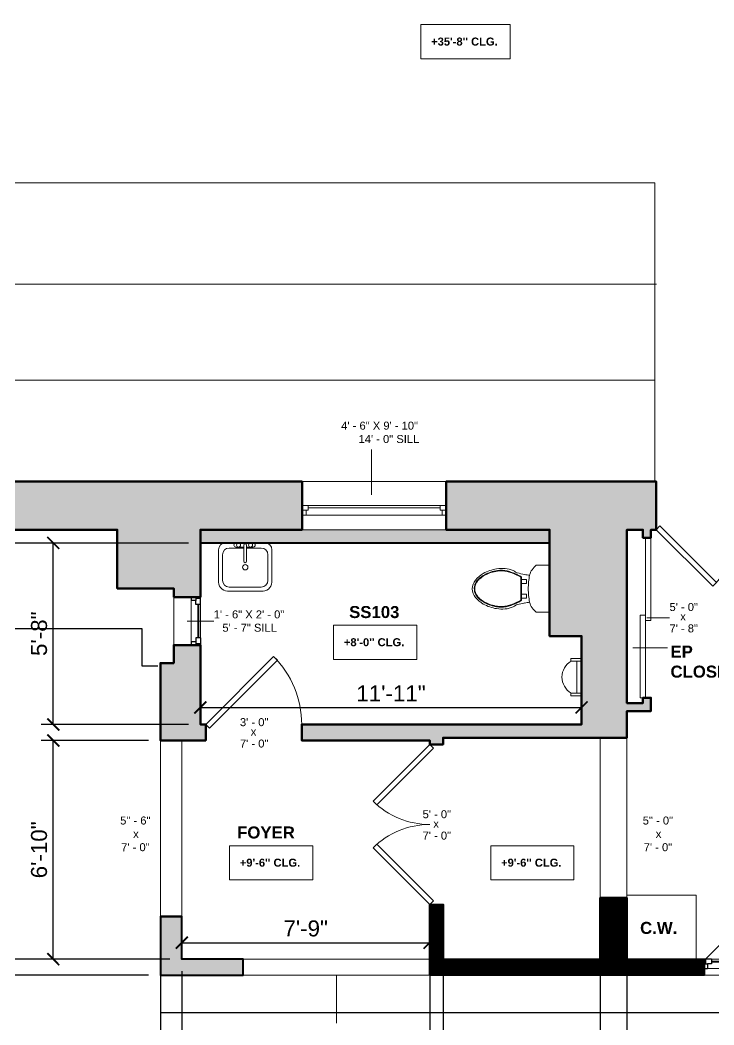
# Model space of a CAD drawing. Header units: inches. Extents: x -2078 to 106214, y -964 to 6385.
# Drawn here: x 98890.3 to 99150.5, y 3534.1 to 3910.7 of the extents above; entities that cross this region are included whole.
import ezdxf

# ---------------------------------------------------------------- set-up
doc = ezdxf.new("R2010")
doc.units = ezdxf.units.IN
doc.header["$MEASUREMENT"] = 0
doc.linetypes.add('HIDDEN2', pattern=[0.1875, 0.125, -0.0625])
for name, color, linetype, lineweight in [('A-ANNO', 2, 'Continuous', 5), ('A-ANNO-DIMS', 1, 'Continuous', 9), ('A-CASE', 4, 'Continuous', 9), ('A-DETAIL-2', 20, 'Continuous', 25), ('A-DETAIL-3', 40, 'Continuous', 15), ('A-DOOR', 1, 'Continuous', 18), ('A-FIXT', 150, 'Continuous', 9), ('A-GLAZ', 2, 'Continuous', 30), ('A-HIDDEN', 2, 'HIDDEN2', 18), ('A-WALL', 3, 'Continuous', 40), ('A-WINDOWS', 2, 'Continuous', 18)]:
    doc.layers.add(name, color=color, linetype=linetype, lineweight=lineweight)
doc.layers.add('A-HATCH', color=9, linetype='Continuous')
doc.styles.add('Arial_1', font='arial.ttf', dxfattribs={"height": 0.0625})
doc.styles.add('Arial_2', font='arial.ttf', dxfattribs={"height": 3})
doc.styles.add('Arial_B', font='arialbd.ttf', dxfattribs={"height": 4.5})
doc.styles.add('Arial_B_1', font='arialbd.ttf', dxfattribs={"height": 3})
doc.styles.add('Jay Cad', font='arial.ttf', dxfattribs={"height": 0.125})
doc.dimstyles.new('Jay Cad - DIMS', dxfattribs={"dimtxt": 0.125, "dimasz": 0.09375, "dimexe": 0.09375, "dimexo": 0.09375, "dimgap": 0.046875, "dimtad": 1, "dimdec": 1, "dimzin": 0, "dimdsep": 46, "dimlunit": 4, "dimtxsty": 'Jay Cad', "dimblk": 'ARCHTICK', "dimcen": 0.09, "dimclrd": 1, "dimclre": 1, "dimclrt": 256, "dimadec": 0, "dimazin": 0, "dimtfac": 1, "dimtdec": 1, "dimtofl": 0, "dimtmove": 1, "dimatfit": 3, "dimfxl": 1, "dimtolj": 1, "dimtzin": 0, "dimarcsym": 0})

# ---------------------------------------------------------------- blocks, each defined once
blk = doc.blocks.new('JC_DOUBLE DOOR - DOUBLE DOOR-1477219-1-1st Floor')
at = {"layer": 'A-DOOR', "lineweight": 30}
for p, q in [((-30, 9), (-8.79, 30.21)), ((-8.79, 30.21), (-7.37, 28.8)), ((8.79, 30.21), (7.37, 28.8)), ((30, 9), (8.79, 30.21)), ((-7.37, 28.8), (-28.59, 7.59)), ((7.37, 28.8), (28.59, 7.59)), ((-28.59, 7.59), (-30, 9)), ((28.59, 7.59), (30, 9))]:
    blk.add_line(p, q, dxfattribs=at)
at = {"layer": 'A-DOOR', "lineweight": 9}
for centre, start, end in [((-30, 9), 360, 45), ((30, 9), 135, 180)]:
    blk.add_arc(centre, 30, start, end, dxfattribs=at)
blk = doc.blocks.new('JC_CASEMENT_DOUBLE - CASEMENT - DOUBLE-1456994-1-1st Floor')
at = {"layer": 'A-GLAZ'}
for p, q in [((-18, 3), (-18, -3)), ((-15.25, 3), (-18, 3)), ((-17.5, 3), (-17.5, 1.25)), ((-17.5, 1.25), (-16.75, 1.25)), ((-15.25, 1.25), (-16.75, 1.25)), ((-16.75, 1.25), (-16.75, -0.5)), ((-15.25, 3), (-15.25, 1.25)), ((-2.75, 3), (0, 3)), ((-2.75, 3), (-2.75, 1.25)), ((-2.75, 1.25), (-1.25, 1.25)), ((-1.25, 1.25), (-1.25, -0.5)), ((-0.5, 1.25), (-1.25, 1.25)), ((-0.5, 3), (-0.5, 1.25)), ((2.75, 3), (0, 3)), ((0.5, 3), (0.5, 1.25)), ((0.5, 1.25), (1.25, 1.25)), ((2.75, 1.25), (1.25, 1.25)), ((1.25, 1.25), (1.25, -0.5)), ((2.75, 3), (2.75, 1.25)), ((15.25, 3), (18, 3)), ((15.25, 3), (15.25, 1.25)), ((15.25, 1.25), (16.75, 1.25)), ((16.75, 1.25), (16.75, -0.5)), ((17.5, 1.25), (16.75, 1.25)), ((17.5, 3), (17.5, 1.25)), ((18, 3), (18, -3)), ((-18, -0.5), (-16.75, -0.5)), ((-1.25, -0.5), (0, -0.5)), ((0, -0.5), (1.25, -0.5)), ((16.75, -0.5), (18, -0.5))]:
    blk.add_line(p, q, dxfattribs=at)
at = {"layer": 'A-GLAZ', "lineweight": 9}
for p, q in [((-15.25, 3), (-2.75, 3)), ((2.75, 3), (15.25, 3)), ((-1.25, -0.5), (-16.75, -0.5)), ((16.75, -0.5), (1.25, -0.5))]:
    blk.add_line(p, q, dxfattribs=at)
at = {"layer": 'A-GLAZ', "lineweight": 40}
for p, q in [((-15.25, 2.12), (-2.75, 2.12)), ((2.75, 2.12), (15.25, 2.12))]:
    blk.add_line(p, q, dxfattribs=at)
at = {"layer": 'A-WINDOWS', "lineweight": 9}
for p, q in [((-17.5, 3), (-5.48, 15.02)), ((17.5, 3), (5.48, 15.02))]:
    blk.add_line(p, q, dxfattribs=at)
at = {"layer": 'A-WINDOWS'}
for p, q in [((0, 3), (-18, 3)), ((18, 3), (0, 3)), ((-18, -3), (0, -3)), ((0, -3), (18, -3))]:
    blk.add_line(p, q, dxfattribs=at)
at = {"layer": 'A-WINDOWS', "lineweight": 9}
for centre, start, end in [((-17.5, 3), 360, 45), ((17.5, 3), 135, 180)]:
    blk.add_arc(centre, 17, start, end, dxfattribs=at)
blk = doc.blocks.new('JC_OPENING - 36_ x 48_-1458174-1-1st Floor')
at = {"layer": 'A-WINDOWS'}
for p, q in [((-35.32, -3), (-35.32, 3)), ((-35.32, 3), (34.68, 3)), ((34.68, 3), (34.68, -3)), ((34.68, -3), (-35.32, -3))]:
    blk.add_line(p, q, dxfattribs=at)
blk = doc.blocks.new('JC_OPENING DOOR - OPENING DOOR-1458747-1-1st Floor')
at = {"layer": 'A-DOOR', "linetype": 'HIDDEN2'}
for p, q in [((32.68, 4), (-33.32, 4)), ((-33.32, -4), (32.68, -4))]:
    blk.add_line(p, q, dxfattribs=at)
at = {"layer": 'A-DOOR'}
for p, q in [((-33.32, 4), (-33.32, -4)), ((32.68, -4), (32.68, 4))]:
    blk.add_line(p, q, dxfattribs=at)
blk = doc.blocks.new('JC_SINGLE DOOR-NO TRIM - SINGLE DOOR-1472655-1-1st Floor')
at = {"layer": 'A-DOOR', "lineweight": 30}
for p, q in [((-8.87, -27.04), (16.59, -1.59)), ((18, -3), (-7.46, -28.46)), ((16.59, -1.59), (18, -3)), ((-7.46, -28.46), (-8.87, -27.04))]:
    blk.add_line(p, q, dxfattribs=at)
at = {"layer": 'A-DOOR', "lineweight": 9}
blk.add_arc((18, -3), 36, 180, 225, dxfattribs=at)
blk = doc.blocks.new('JC_DOUBLE DOOR - DOUBLE DOOR-1477251-1-1st Floor')
at = {"layer": 'A-DOOR', "lineweight": 30}
for p, q in [((-30, 2.5), (-8.79, 23.71)), ((-8.79, 23.71), (-7.37, 22.3)), ((8.79, 23.71), (7.37, 22.3)), ((30, 2.5), (8.79, 23.71)), ((-7.37, 22.3), (-28.59, 1.09)), ((7.37, 22.3), (28.59, 1.09)), ((-28.59, 1.09), (-30, 2.5)), ((28.59, 1.09), (30, 2.5))]:
    blk.add_line(p, q, dxfattribs=at)
at = {"layer": 'A-DOOR', "lineweight": 9}
for centre, start, end in [((-30, 2.5), 360, 45), ((30, 2.5), 135, 180)]:
    blk.add_arc(centre, 30, start, end, dxfattribs=at)
blk = doc.blocks.new('JC_OPENING DOOR - OPENING DOOR-1476624-1-1st Floor')
at = {"layer": 'A-DOOR', "linetype": 'HIDDEN2'}
for p, q in [((29.68, 5), (-30.32, 5)), ((-30.32, -5), (29.68, -5))]:
    blk.add_line(p, q, dxfattribs=at)
at = {"layer": 'A-DOOR'}
for p, q in [((-30.32, 5), (-30.32, -5)), ((29.68, -5), (29.68, 5))]:
    blk.add_line(p, q, dxfattribs=at)
blk = doc.blocks.new('JC_SLIDING CLOSET - SLIDING DOOR - PANEL-1490077-1-1st Floor')
at = {"layer": 'A-DOOR'}
for p, q in [((-30, 6.5), (-30, 4.5)), ((-30, 6.5), (1, 6.5)), ((-30, 4.5), (30, 4.5)), ((-1, 4.5), (-1, 2.5)), ((-1, 4.5), (1, 4.5)), ((1, 6.5), (1, 4.5)), ((30, 4.5), (30, 2.5)), ((-1, 2.5), (30, 2.5))]:
    blk.add_line(p, q, dxfattribs=at)
blk = doc.blocks.new('BEST_Toilet-Floor_Mount-KOHLER-Cimarron-K-5310 - Not A Type-See Type Catalog-832360-1-1st Floor')
at = {"layer": 'A-FIXT'}
for p, q in [((8.81, -1), (-8.81, -1)), ((-8.81, -1), (-8.81, -5.97)), ((8.81, -5.97), (8.81, -1)), ((-3.52, -9.7), (-1.99, -9.7)), ((-3.52, -9.7), (-3.52, -11.48)), ((-1.99, -11.48), (-1.99, -9.7)), ((1.99, -9.7), (3.52, -9.7)), ((1.99, -9.7), (1.99, -11.48)), ((3.52, -11.48), (3.52, -9.7)), ((4.25, -11.48), (-4.3, -11.48)), ((4.25, -11.78), (-4.3, -11.78))]:
    blk.add_line(p, q, dxfattribs=at)
for centre, radius, start, end in [((-3.19, -1.64), 7.1, 217.5906, 254.5518), ((3.19, -1.64), 7.1, 285.4482, 322.4094), ((-51.02, -1.6), 46.51, 345.6648, 349.205), ((-23.44, -6.86), 18.43, 349.205, 354.9347), ((0.79, 24.01), 33.02, 259.7563, 268.6223), ((-0.79, 24.01), 33.02, 271.3777, 280.2437), ((23.44, -6.86), 18.43, 185.0653, 190.795), ((51.02, -1.6), 46.51, 190.795, 194.3352), ((3.26, -18.83), 10.9, 157.4214, 190.5786), ((-3.34, -16.09), 3.75, 141.6816, 157.4214), ((-7.65, -12.68), 1.75, 321.6816, 345.6648), ((-4.3, -11.77), 0.299, 90, 175.6962), ((4.25, -11.77), 0.299, 4.3025, 90), ((7.65, -12.68), 1.75, 194.3352, 218.3184), ((3.34, -16.09), 3.75, 22.5786, 38.3184), ((-3.26, -18.83), 10.9, 349.4214, 22.5786), ((6.84, -18.72), 14.45, 188.417, 209.583), ((-6.84, -18.72), 14.45, 330.417, 351.583), ((3.58, -20.57), 10.69, 209.583, 230.417), ((-3.58, -20.57), 10.69, 309.583, 330.417), ((0.06, -24.83), 5.17, 230.417, 269.359), ((-0.06, -24.83), 5.17, 270.641, 309.583)]:
    blk.add_arc(centre, radius, start, end, dxfattribs=at)
for centre, major_axis, ratio, start_param, end_param in [((14.76, -22.69), (-6.72, 21.01), 0.99726, 0.748253, 0.914402), ((-4.29, -11.92), (-0.144, 0), 0.998055, 4.719691, 5.772222), ((4.25, -11.92), (0.144, 0), 0.99807, 0.508647, 1.561187), ((-14.8, -22.7), (5.52, 21.36), 0.996876, 5.312572, 5.478562), ((2.53, -19.12), (-5.56, 7.41), 0.998758, 0.685563, 1.075947), ((10.53, -21.15), (-5.73, 16.58), 0.997479, 0.891055, 0.994325), ((-10.58, -21.15), (5.42, 16.69), 0.997344, 5.270344, 5.373801), ((-2.58, -19.12), (5.48, 7.47), 0.998725, 5.196526, 5.58692), ((10.16, -17.99), (-7.42, 15.32), 0.996871, 1.268614, 1.423842), ((-10.22, -17.99), (7.53, 15.27), 0.997058, 4.86643, 5.021783), ((5.05, -19.56), (-6.32, 9.77), 0.999003, 1.302763, 1.707421), ((-5.1, -19.56), (6.48, 9.66), 0.999368, 4.593631, 4.996279), ((5.41, -19.26), (-8.84, 8.28), 0.998783, 1.463765, 1.511024), ((-5.46, -19.26), (8.86, 8.26), 0.998854, 4.77451, 4.823535)]:
    blk.add_ellipse(centre, major_axis=major_axis, ratio=ratio, start_param=start_param, end_param=end_param, dxfattribs=at)
for points in [[(-4.59, -11.75), (-4.9, -12.29), (-5.45, -13.39), (-5.92, -14.53), (-6.13, -15.11)], [(6.08, -15.1), (5.87, -14.53), (5.4, -13.39), (4.85, -12.29), (4.54, -11.75)], [(-6.66, -16.86), (-6.81, -17.46), (-6.98, -18.68), (-6.92, -19.92), (-6.82, -20.53)], [(-6.13, -15.11), (-6.23, -15.4), (-6.42, -15.97), (-6.59, -16.56), (-6.66, -16.86)], [(6.61, -16.86), (6.54, -16.56), (6.37, -15.97), (6.18, -15.39), (6.08, -15.1)], [(6.78, -20.53), (6.87, -19.92), (6.93, -18.68), (6.76, -17.46), (6.61, -16.86)], [(-6.82, -20.53), (-6.76, -20.97), (-6.59, -21.84), (-6.36, -22.7), (-6.22, -23.13)], [(6.17, -23.13), (6.31, -22.7), (6.54, -21.84), (6.71, -20.97), (6.78, -20.53)], [(-6.22, -23.13), (-5.98, -23.89), (-5.35, -25.36), (-4.43, -26.68), (-3.91, -27.28)], [(3.87, -27.26), (4.39, -26.66), (5.3, -25.35), (5.93, -23.89), (6.17, -23.13)], [(-3.91, -27.28), (-3.84, -27.35), (-3.72, -27.5), (-3.59, -27.64), (-3.52, -27.71)]]:
    blk.add_open_spline(points, degree=3, dxfattribs=at)
for points, knots in [([(-3.51, -27.71), (-3.33, -27.9), (-2.95, -28.25), (-2.07, -28.82), (-0.94, -29.2), (0.37, -29.25), (1.33, -29.05), (2.06, -28.75), (2.57, -28.47), (3.05, -28.12), (3.33, -27.86), (3.47, -27.71)], [0, 0, 0, 0, 0.1, 0.2, 0.4, 0.55, 0.7, 0.775, 0.85, 0.925, 1, 1, 1, 1]), ([(-3.37, -27.58), (-3.2, -27.76), (-2.83, -28.09), (-2.19, -28.5), (-1.5, -28.79), (-0.53, -29.04), (0.73, -29.04), (1.93, -28.63), (2.78, -28.09), (3.15, -27.76), (3.32, -27.58)], [0, 0, 0, 0, 0.1, 0.2, 0.3, 0.4, 0.6, 0.8, 0.9, 1, 1, 1, 1]), ([(3.47, -27.71), (3.53, -27.64), (3.67, -27.49), (3.8, -27.34), (3.87, -27.26)], [-1.50814179, -1.50814179, -1.50814179, -1.50814179, -1.48416303, -1.45965057, -1.45965057, -1.45965057, -1.45965057])]:
    blk.add_open_spline(points, degree=3, knots=knots, dxfattribs=at)
blk = doc.blocks.new('Urinal-Wall-3D - Urinal-Wall-3D-1499925-1-1st Floor')
at = {"layer": 'A-FIXT'}
for p, q in [((-11.29, 12.5), (-10.29, 12.5)), ((-11.29, 8.5), (-11.29, 12.5)), ((-10.29, 12.5), (-10.29, 8.5)), ((1.71, 12.5), (1.71, 8.5)), ((2.73, 12.5), (1.71, 12.5)), ((2.73, 8.5), (2.73, 12.5)), ((-10.29, 10.35), (-10.29, 8.5)), ((1.71, 10.35), (-10.29, 10.35)), ((1.71, 8.5), (1.71, 10.35))]:
    blk.add_line(p, q, dxfattribs=at)
blk.add_arc((-4.29, 8.89), 7, 31.0027, 148.9973, dxfattribs=at)
blk = doc.blocks.new('Sink Vanity-Square - 20_ x 18_-669472-1-1st Floor')
at = {"layer": 'A-FIXT'}
for p, q in [((-9.38, 4.59), (-9.38, -6.91)), ((8.12, 7.09), (-6.88, 7.09)), ((0.12, 5.22), (-5.38, 5.22)), ((3.62, 7.09), (-2.88, 7.09)), ((-2.88, 5.59), (0.12, 5.59)), ((0.12, 6.33), (0.12, 0.22)), ((1.12, 6.33), (1.12, 0.22)), ((1.12, 5.59), (3.62, 5.59)), ((6.62, 5.22), (1.12, 5.22)), ((10.62, -6.91), (10.62, 4.59)), ((-7.88, 2.72), (-7.88, -6.91)), ((9.12, -6.91), (9.12, 2.72)), ((-6.06, -10.91), (7.3, -10.91)), ((-5.38, -9.41), (6.62, -9.41))]:
    blk.add_line(p, q, dxfattribs=at)
for centre, radius, start, end in [((-6.88, 4.59), 2.5, 90, 180), ((-5.38, 2.72), 2.5, 90, 180), ((-2.88, 6.34), 0.75, 90, 270), ((-1.88, 6.34), 0.75, 360, 180), ((-1.88, 6.34), 0.75, 180, 0), ((0.62, 6.33), 0.5, 360, 180), ((2.62, 6.34), 0.75, 360, 180), ((2.62, 6.34), 0.75, 180, 360), ((3.62, 6.34), 0.75, 270, 90), ((6.62, 2.72), 2.5, 0, 90), ((8.12, 4.59), 2.5, 360, 90), ((0.62, 0.22), 0.5, 180, 0), ((0.62, -2), 1, 360, 180), ((0.62, -2), 1, 180, 0), ((-5.91, -7.4), 3.51, 171.8503, 267.5498), ((-5.38, -6.91), 2.5, 180, 270), ((6.62, -6.91), 2.5, 270, 0), ((7.15, -7.4), 3.51, 272.4502, 8.1497)]:
    blk.add_arc(centre, radius, start, end, dxfattribs=at)
blk = doc.blocks.new('Tall Cabinet-Single Door_2_ - 15_-1500691-1-1st Floor')
at = {"layer": 'A-CASE'}
for p, q in [((13.74, 0), (-12.26, 0)), ((-12.26, 0), (-12.26, -24)), ((13.74, -24), (13.74, 0)), ((-12.26, -24), (13.74, -24))]:
    blk.add_line(p, q, dxfattribs=at)
blk = doc.blocks.new('JC_FIXED WINDOW - MUNTIN - FIXED WINDOW-1504755-1-1st Floor')
at = {"layer": 'A-GLAZ'}
for p, q in [((-9, 5), (-9, -5)), ((-6.25, 5), (-9, 5)), ((-8.5, 5), (-8.5, 3.25)), ((-6.25, 5), (-6.25, 3.25)), ((6.25, 5), (9, 5)), ((6.25, 5), (6.25, 3.25)), ((8.5, 5), (8.5, 3.25)), ((9, 5), (9, -5)), ((-9, 1.5), (-7.75, 1.5)), ((-8.5, 3.25), (-7.75, 3.25)), ((-6.25, 3.25), (-7.75, 3.25)), ((-7.75, 3.25), (-7.75, 1.5)), ((6.25, 3.25), (8.5, 3.25)), ((7.75, 3.25), (7.75, 1.5)), ((7.75, 1.5), (9, 1.5))]:
    blk.add_line(p, q, dxfattribs=at)
at = {"layer": 'A-GLAZ', "lineweight": 9}
for p, q in [((6.25, 5), (-6.25, 5)), ((7.75, 1.5), (-7.75, 1.5))]:
    blk.add_line(p, q, dxfattribs=at)
at = {"layer": 'A-GLAZ', "lineweight": 40}
blk.add_line((-6.25, 4.12), (6.25, 4.12), dxfattribs=at)
at = {"layer": 'A-WINDOWS'}
for p, q in [((9, 5), (-9, 5)), ((-9, -5), (9, -5))]:
    blk.add_line(p, q, dxfattribs=at)
blk = doc.blocks.new('_ArchTick')
at = {"color": 0, "linetype": 'ByBlock', "const_width": 0.15}
blk.add_lwpolyline([(-0.5, -0.5), (0.5, 0.5)], dxfattribs=at)
blk = doc.blocks.new('*D59')
at = {"layer": 'A-ANNO-DIMS', "color": 1, "lineweight": -2, "transparency": 16777216}
for p, q in [((98565.39, 4068.7), (98385.18, 4068.7)), ((98389.68, 3552.7), (98389.68, 4068.7)), ((98938.39, 3552.7), (98385.18, 3552.7))]:
    blk.add_line(p, q, dxfattribs=at)
at = {"layer": 'Defpoints', "color": 0, "transparency": 16777216}
for p in [(98389.68, 4068.7), (98569.89, 4068.7), (98942.89, 3552.7)]:
    blk.add_point(p, dxfattribs=at)
at = {"layer": 'A-ANNO-DIMS', "color": 1, "lineweight": -2, "transparency": 16777216, "xscale": 4.5, "yscale": 4.5, "zscale": 4.5}
for p, rotation in [((98389.68, 4068.7), 90), ((98389.68, 3552.7), 270)]:
    blk.add_blockref('_ArchTick', p, dxfattribs=dict(at, rotation=rotation))
at = {"layer": 'A-ANNO-DIMS', "color": 2, "transparency": 16777216, "insert": (98384.37, 3810.7), "char_height": 6, "width": 0.4874, "attachment_point": 5, "rotation": 90, "style": 'Jay Cad'}
blk.add_mtext("\\A1;43'", dxfattribs=at)
blk = doc.blocks.new('*D65')
at = {"layer": 'A-ANNO-DIMS', "color": 1, "lineweight": -2, "transparency": 16777216}
for p, q in [((99117.89, 3554.2), (99117.89, 3487.04)), ((99320.89, 3554.2), (99320.89, 3487.04)), ((99117.89, 3491.54), (99320.89, 3491.54))]:
    blk.add_line(p, q, dxfattribs=at)
at = {"layer": 'Defpoints', "color": 0, "transparency": 16777216}
for p in [(99117.89, 3558.7), (99320.89, 3558.7), (99320.89, 3491.54)]:
    blk.add_point(p, dxfattribs=at)
at = {"layer": 'A-ANNO-DIMS', "color": 1, "lineweight": -2, "transparency": 16777216, "xscale": 4.5, "yscale": 4.5, "zscale": 4.5, "rotation": 180}
blk.add_blockref('_ArchTick', (99117.89, 3491.54), dxfattribs=at)
at = {"layer": 'A-ANNO-DIMS', "color": 1, "lineweight": -2, "transparency": 16777216, "xscale": 4.5, "yscale": 4.5, "zscale": 4.5}
blk.add_blockref('_ArchTick', (99320.89, 3491.54), dxfattribs=at)
at = {"layer": 'A-ANNO-DIMS', "color": 2, "transparency": 16777216, "insert": (99219.39, 3496.85), "char_height": 6, "width": 0.5739, "attachment_point": 5, "style": 'Jay Cad'}
blk.add_mtext('\\A1;16\'-11"', dxfattribs=at)
blk = doc.blocks.new('*D66')
at = {"layer": 'A-ANNO-DIMS', "color": 1, "lineweight": -2, "transparency": 16777216}
for p, q in [((98950.89, 3554.2), (98950.89, 3487.04)), ((99043.89, 3554.2), (99043.89, 3487.04)), ((98950.89, 3491.54), (99043.89, 3491.54))]:
    blk.add_line(p, q, dxfattribs=at)
at = {"layer": 'Defpoints', "color": 0, "transparency": 16777216}
for p in [(98950.89, 3558.7), (99043.89, 3558.7), (99043.89, 3491.54)]:
    blk.add_point(p, dxfattribs=at)
at = {"layer": 'A-ANNO-DIMS', "color": 1, "lineweight": -2, "transparency": 16777216, "xscale": 4.5, "yscale": 4.5, "zscale": 4.5, "rotation": 180}
blk.add_blockref('_ArchTick', (98950.89, 3491.54), dxfattribs=at)
at = {"layer": 'A-ANNO-DIMS', "color": 1, "lineweight": -2, "transparency": 16777216, "xscale": 4.5, "yscale": 4.5, "zscale": 4.5}
blk.add_blockref('_ArchTick', (99043.89, 3491.54), dxfattribs=at)
at = {"layer": 'A-ANNO-DIMS', "color": 2, "transparency": 16777216, "insert": (98997.39, 3496.85), "char_height": 6, "width": 0.4008, "attachment_point": 5, "style": 'Jay Cad'}
blk.add_mtext('\\A1;7\'-9"', dxfattribs=at)
blk = doc.blocks.new('*D67')
at = {"layer": 'A-ANNO-DIMS', "color": 1, "lineweight": -2, "transparency": 16777216}
for p, q in [((98953.39, 3714.7), (98898.22, 3714.7)), ((98902.72, 3646.7), (98902.72, 3714.7)), ((98953.39, 3646.7), (98898.22, 3646.7))]:
    blk.add_line(p, q, dxfattribs=at)
at = {"layer": 'Defpoints', "color": 0, "transparency": 16777216}
for p in [(98902.72, 3714.7), (98957.89, 3714.7), (98957.89, 3646.7)]:
    blk.add_point(p, dxfattribs=at)
at = {"layer": 'A-ANNO-DIMS', "color": 1, "lineweight": -2, "transparency": 16777216, "xscale": 4.5, "yscale": 4.5, "zscale": 4.5}
for p, rotation in [((98902.72, 3714.7), 90), ((98902.72, 3646.7), 270)]:
    blk.add_blockref('_ArchTick', p, dxfattribs=dict(at, rotation=rotation))
at = {"layer": 'A-ANNO-DIMS', "transparency": 16777216, "insert": (98897.4, 3680.7), "char_height": 6, "width": 0.4008, "attachment_point": 5, "rotation": 90, "style": 'Jay Cad'}
blk.add_mtext('\\A1;5\'-8"', dxfattribs=at)
blk = doc.blocks.new('JC- existing door Tag_quad - JC- existing door Tag_quad-839775-1-1st Floor')
at = {"layer": 'A-ANNO', "insert": (-0.0234, 0.0378), "char_height": 0.0625, "width": 0.0505, "attachment_point": 1, "style": 'Arial_1', "bg_fill": 3, "box_fill_scale": 1.25, "bg_fill_color": 256, "bg_fill_true_color": 13158600, "bg_fill_transparency": 0}
blk.add_mtext('x', dxfattribs=at)
blk = doc.blocks.new('*D74')
at = {"layer": 'A-ANNO-DIMS', "color": 1, "lineweight": -2, "transparency": 16777216}
for p, q in [((99048.89, 3554.2), (99048.89, 3487.04)), ((99107.89, 3554.2), (99107.89, 3487.04)), ((99048.89, 3491.54), (99107.89, 3491.54))]:
    blk.add_line(p, q, dxfattribs=at)
at = {"layer": 'Defpoints', "color": 0, "transparency": 16777216}
for p in [(99048.89, 3558.7), (99107.89, 3558.7), (99107.89, 3491.54)]:
    blk.add_point(p, dxfattribs=at)
at = {"layer": 'A-ANNO-DIMS', "color": 1, "lineweight": -2, "transparency": 16777216, "xscale": 4.5, "yscale": 4.5, "zscale": 4.5, "rotation": 180}
blk.add_blockref('_ArchTick', (99048.89, 3491.54), dxfattribs=at)
at = {"layer": 'A-ANNO-DIMS', "color": 1, "lineweight": -2, "transparency": 16777216, "xscale": 4.5, "yscale": 4.5, "zscale": 4.5}
blk.add_blockref('_ArchTick', (99107.89, 3491.54), dxfattribs=at)
at = {"layer": 'A-ANNO-DIMS', "color": 2, "transparency": 16777216, "insert": (99078.39, 3496.8), "char_height": 6, "width": 0.4874, "attachment_point": 5, "style": 'Jay Cad'}
blk.add_mtext('\\A1;4\'-11"', dxfattribs=at)
blk = doc.blocks.new('*D75')
at = {"layer": 'A-ANNO-DIMS', "color": 1, "lineweight": -2, "transparency": 16777216}
for p, q in [((98950.89, 3564.89), (99043.89, 3564.89)), ((98950.89, 3564.64), (98950.89, 3560.39)), ((99043.89, 3564.64), (99043.89, 3560.39))]:
    blk.add_line(p, q, dxfattribs=at)
at = {"layer": 'Defpoints', "color": 0, "transparency": 16777216}
for p in [(98950.89, 3569.14), (99043.89, 3569.14), (99043.89, 3564.89)]:
    blk.add_point(p, dxfattribs=at)
at = {"layer": 'A-ANNO-DIMS', "color": 1, "lineweight": -2, "transparency": 16777216, "xscale": 4.5, "yscale": 4.5, "zscale": 4.5, "rotation": 180}
blk.add_blockref('_ArchTick', (98950.89, 3564.89), dxfattribs=at)
at = {"layer": 'A-ANNO-DIMS', "color": 1, "lineweight": -2, "transparency": 16777216, "xscale": 4.5, "yscale": 4.5, "zscale": 4.5}
blk.add_blockref('_ArchTick', (99043.89, 3564.89), dxfattribs=at)
at = {"layer": 'A-ANNO-DIMS', "transparency": 16777216, "insert": (98997.39, 3570.21), "char_height": 6, "width": 0.4008, "attachment_point": 5, "style": 'Jay Cad'}
blk.add_mtext('\\A1;7\'-9"', dxfattribs=at)
blk = doc.blocks.new('*D76')
at = {"layer": 'A-ANNO-DIMS', "color": 1, "lineweight": -2, "transparency": 16777216}
for p, q in [((98957.89, 3653.09), (99100.89, 3653.09)), ((98957.89, 3652.83), (98957.89, 3648.59)), ((99100.89, 3652.83), (99100.89, 3648.59))]:
    blk.add_line(p, q, dxfattribs=at)
at = {"layer": 'Defpoints', "color": 0, "transparency": 16777216}
for p in [(98957.89, 3657.33), (99100.89, 3657.33), (99100.89, 3653.09)]:
    blk.add_point(p, dxfattribs=at)
at = {"layer": 'A-ANNO-DIMS', "color": 1, "lineweight": -2, "transparency": 16777216, "xscale": 4.5, "yscale": 4.5, "zscale": 4.5, "rotation": 180}
blk.add_blockref('_ArchTick', (98957.89, 3653.09), dxfattribs=at)
at = {"layer": 'A-ANNO-DIMS', "color": 1, "lineweight": -2, "transparency": 16777216, "xscale": 4.5, "yscale": 4.5, "zscale": 4.5}
blk.add_blockref('_ArchTick', (99100.89, 3653.09), dxfattribs=at)
at = {"layer": 'A-ANNO-DIMS', "transparency": 16777216, "insert": (99029.39, 3658.35), "char_height": 6, "width": 0.5739, "attachment_point": 5, "style": 'Jay Cad'}
blk.add_mtext('\\A1;11\'-11"', dxfattribs=at)
blk = doc.blocks.new('*D77')
at = {"layer": 'A-ANNO-DIMS', "color": 1, "lineweight": -2, "transparency": 16777216}
for p, q in [((98938.39, 3640.7), (98898.22, 3640.7)), ((98902.72, 3558.7), (98902.72, 3640.7)), ((98946.39, 3558.7), (98898.22, 3558.7))]:
    blk.add_line(p, q, dxfattribs=at)
at = {"layer": 'Defpoints', "color": 0, "transparency": 16777216}
for p in [(98902.72, 3640.7), (98942.89, 3640.7), (98950.89, 3558.7)]:
    blk.add_point(p, dxfattribs=at)
at = {"layer": 'A-ANNO-DIMS', "color": 1, "lineweight": -2, "transparency": 16777216, "xscale": 4.5, "yscale": 4.5, "zscale": 4.5}
for p, rotation in [((98902.72, 3640.7), 90), ((98902.72, 3558.7), 270)]:
    blk.add_blockref('_ArchTick', p, dxfattribs=dict(at, rotation=rotation))
at = {"layer": 'A-ANNO-DIMS', "transparency": 16777216, "insert": (98897.4, 3599.7), "char_height": 6, "width": 0.4874, "attachment_point": 5, "rotation": 90, "style": 'Jay Cad'}
blk.add_mtext('\\A1;6\'-10"', dxfattribs=at)
blk = doc.blocks.new('*D79')
at = {"layer": 'A-ANNO-DIMS', "color": 1, "lineweight": -2, "transparency": 16777216}
for p, q in [((98953.39, 3714.7), (98405.98, 3714.7)), ((98410.48, 3714.7), (98410.48, 3558.7)), ((98946.39, 3558.7), (98405.98, 3558.7))]:
    blk.add_line(p, q, dxfattribs=at)
at = {"layer": 'Defpoints', "color": 0, "transparency": 16777216}
for p in [(98957.89, 3714.7), (98410.48, 3558.7), (98950.89, 3558.7)]:
    blk.add_point(p, dxfattribs=at)
at = {"layer": 'A-ANNO-DIMS', "color": 1, "lineweight": -2, "transparency": 16777216, "xscale": 4.5, "yscale": 4.5, "zscale": 4.5}
for p, rotation in [((98410.48, 3714.7), 90), ((98410.48, 3558.7), 270)]:
    blk.add_blockref('_ArchTick', p, dxfattribs=dict(at, rotation=rotation))
at = {"layer": 'A-ANNO-DIMS', "color": 2, "transparency": 16777216, "insert": (98405.16, 3636.7), "char_height": 6, "width": 0.4874, "attachment_point": 5, "rotation": 90, "style": 'Jay Cad'}
blk.add_mtext("\\A1;13'", dxfattribs=at)
blk = doc.blocks.new('*D83')
at = {"layer": 'A-ANNO-DIMS', "color": 1, "lineweight": -2, "transparency": 16777216}
for p, q in [((98570.89, 3715.2), (98570.89, 3462.25)), ((98942.89, 3548.2), (98942.89, 3462.25)), ((98570.89, 3466.75), (98942.89, 3466.75))]:
    blk.add_line(p, q, dxfattribs=at)
at = {"layer": 'Defpoints', "color": 0, "transparency": 16777216}
for p in [(98570.89, 3719.7), (98942.89, 3552.7), (98942.89, 3466.75)]:
    blk.add_point(p, dxfattribs=at)
at = {"layer": 'A-ANNO-DIMS', "color": 1, "lineweight": -2, "transparency": 16777216, "xscale": 4.5, "yscale": 4.5, "zscale": 4.5, "rotation": 180}
blk.add_blockref('_ArchTick', (98570.89, 3466.75), dxfattribs=at)
at = {"layer": 'A-ANNO-DIMS', "color": 1, "lineweight": -2, "transparency": 16777216, "xscale": 4.5, "yscale": 4.5, "zscale": 4.5}
blk.add_blockref('_ArchTick', (98942.89, 3466.75), dxfattribs=at)
at = {"layer": 'A-ANNO-DIMS', "color": 2, "transparency": 16777216, "insert": (98756.89, 3472.06), "char_height": 6, "width": 0.4874, "attachment_point": 5, "style": 'Jay Cad'}
blk.add_mtext("\\A1;31'", dxfattribs=at)
blk = doc.blocks.new('*D84')
at = {"layer": 'A-ANNO-DIMS', "color": 1, "lineweight": -2, "transparency": 16777216}
for p, q in [((98942.89, 3548.2), (98942.89, 3462.25)), ((99446.89, 3548.2), (99446.89, 3462.25)), ((98942.89, 3466.75), (99446.89, 3466.75))]:
    blk.add_line(p, q, dxfattribs=at)
at = {"layer": 'Defpoints', "color": 0, "transparency": 16777216}
for p in [(98942.89, 3552.7), (99446.89, 3552.7), (99446.89, 3466.75)]:
    blk.add_point(p, dxfattribs=at)
at = {"layer": 'A-ANNO-DIMS', "color": 1, "lineweight": -2, "transparency": 16777216, "xscale": 4.5, "yscale": 4.5, "zscale": 4.5, "rotation": 180}
blk.add_blockref('_ArchTick', (98942.89, 3466.75), dxfattribs=at)
at = {"layer": 'A-ANNO-DIMS', "color": 1, "lineweight": -2, "transparency": 16777216, "xscale": 4.5, "yscale": 4.5, "zscale": 4.5}
blk.add_blockref('_ArchTick', (99446.89, 3466.75), dxfattribs=at)
at = {"layer": 'A-ANNO-DIMS', "color": 2, "transparency": 16777216, "insert": (99194.89, 3472.01), "char_height": 6, "width": 0.4874, "attachment_point": 5, "style": 'Jay Cad'}
blk.add_mtext("\\A1;42'", dxfattribs=at)
blk = doc.blocks.new('*D91')
at = {"layer": 'A-ANNO-DIMS', "color": 1, "lineweight": -2, "transparency": 16777216}
for p, q in [((98570.89, 3715.2), (98570.89, 3425.52)), ((99611.89, 3715.2), (99611.89, 3425.52)), ((98570.89, 3430.02), (99611.89, 3430.02))]:
    blk.add_line(p, q, dxfattribs=at)
at = {"layer": 'Defpoints', "color": 0, "transparency": 16777216}
for p in [(98570.89, 3719.7), (99611.89, 3719.7), (99611.89, 3430.02)]:
    blk.add_point(p, dxfattribs=at)
at = {"layer": 'A-ANNO-DIMS', "color": 1, "lineweight": -2, "transparency": 16777216, "xscale": 4.5, "yscale": 4.5, "zscale": 4.5, "rotation": 180}
blk.add_blockref('_ArchTick', (98570.89, 3430.02), dxfattribs=at)
at = {"layer": 'A-ANNO-DIMS', "color": 1, "lineweight": -2, "transparency": 16777216, "xscale": 4.5, "yscale": 4.5, "zscale": 4.5}
blk.add_blockref('_ArchTick', (99611.89, 3430.02), dxfattribs=at)
at = {"layer": 'A-ANNO-DIMS', "color": 2, "transparency": 16777216, "insert": (99091.39, 3435.34), "char_height": 6, "width": 0.4874, "attachment_point": 5, "style": 'Jay Cad'}
blk.add_mtext('\\A1;86\'-9"', dxfattribs=at)

msp = doc.modelspace()

# ---------------------------------------------------------------- hatches: boundary and pattern name
at = {"layer": 'A-HATCH'}
h = msp.add_hatch(color=256, dxfattribs=at)
h.dxf.hatch_style = 1
h.paths.add_polyline_path([(98996.065, 3737.697), (98887.065, 3737.697), (98887.065, 3719.697), (98926.706, 3719.697), (98926.706, 3697.697), (98947.894, 3697.697), (98947.894, 3694.447), (98957.894, 3694.447), (98957.894, 3714.697), (98957.894, 3719.697), (98996.065, 3719.697)])
h = msp.add_hatch(color=256, dxfattribs=at)
h.dxf.hatch_style = 1
h.paths.add_polyline_path([(99117.894, 3651.697), (99126.843, 3651.697), (99126.843, 3656.697), (99123.843, 3656.697), (99123.843, 3654.697), (99117.894, 3654.697), (99117.894, 3719.697), (99123.843, 3719.697), (99123.843, 3716.697), (99126.843, 3716.697), (99126.843, 3719.697), (99128.843, 3719.697), (99128.843, 3737.697), (99050.065, 3737.697), (99050.065, 3719.697), (99088.894, 3719.697), (99088.894, 3714.697), (99088.894, 3679.795), (99100.894, 3679.795), (99100.894, 3646.697), (98995.894, 3646.697), (98995.894, 3640.697), (99043.894, 3640.697), (99043.894, 3639.197), (99048.894, 3639.197), (99048.894, 3641.697), (99117.894, 3641.697)])
h = msp.add_hatch(color=256, dxfattribs=at)
h.dxf.hatch_style = 1
h.paths.add_polyline_path([(99088.894, 3719.697), (98996.065, 3719.697), (98957.894, 3719.697), (98957.894, 3714.697), (99088.894, 3714.697)])
h = msp.add_hatch(color=256, dxfattribs=at)
h.dxf.hatch_style = 1
h.paths.add_polyline_path([(98942.894, 3640.697), (98951.394, 3640.697), (98959.894, 3640.697), (98959.894, 3646.697), (98957.894, 3646.697), (98957.894, 3676.447), (98947.894, 3676.447), (98947.894, 3669.697), (98942.894, 3669.697)])
h = msp.add_hatch(dxfattribs=at)
h.set_pattern_fill('ANSI31', color=256)
h.set_pattern_definition([(45, (98040, 0), (-0.0883883476, 0.0883883476), [])])
h.paths.add_polyline_path([(99048.894, 3579.197), (99043.894, 3579.197), (99043.894, 3552.697), (99146.894, 3552.697), (99146.894, 3558.697), (99117.894, 3558.697), (99117.894, 3581.697), (99107.894, 3581.697), (99107.894, 3558.697), (99048.894, 3558.697)])
h = msp.add_hatch(color=256, dxfattribs=at)
h.dxf.hatch_style = 1
h.paths.add_polyline_path([(98973.894, 3552.697), (98973.894, 3558.697), (98950.894, 3558.697), (98950.894, 3574.697), (98942.894, 3574.697), (98942.894, 3552.697)])
h = msp.add_hatch(color=256, dxfattribs=at)
h.dxf.hatch_style = 1
h.paths.add_polyline_path([(99146.894, 3552.697), (99146.894, 3558.697), (99117.894, 3558.697), (99043.894, 3552.697)])

# ---------------------------------------------------------------- linework, layer by layer
at = {"layer": 'A-ANNO'}
for p, q in [((98952.894, 3685.447), (98962.891, 3685.447)), ((99125.343, 3686.697), (99133.84, 3686.697))]:
    msp.add_line(p, q, dxfattribs=at)
at = {"layer": 'A-ANNO', "flags": 128}
for points in [[(99040.587, 3908.984), (99074.138, 3908.984), (99074.138, 3896.182), (99040.587, 3896.182)], [(99007.87, 3683.855), (99039.058, 3683.855), (99039.058, 3671.054), (99007.87, 3671.054)], [(98968.826, 3601.228), (99000.015, 3601.228), (99000.015, 3588.427), (98968.826, 3588.427)], [(99066.826, 3601.228), (99098.015, 3601.228), (99098.015, 3588.427), (99066.826, 3588.427)]]:
    msp.add_lwpolyline(points, close=True, dxfattribs=at)
at = {"layer": 'A-DETAIL-2'}
for p, q in [((98996.065, 3728.697), (98996.065, 3725.197)), ((99050.065, 3728.697), (99050.065, 3725.197))]:
    msp.add_line(p, q, dxfattribs=at)
at = {"layer": 'A-DETAIL-3', "lineweight": 9}
for p, q in [((99128.29, 3849.697), (98617.29, 3849.697)), ((99128.29, 3737.697), (99128.29, 3849.697)), ((98617.29, 3811.697), (99128.916, 3811.697)), ((98617.9, 3775.697), (99128.29, 3775.697)), ((99022.119, 3732.697), (99022.119, 3749.697)), ((99120.032, 3675.461), (99133.032, 3675.461)), ((99008.894, 3552.697), (99008.894, 3534.697))]:
    msp.add_line(p, q, dxfattribs=at)
at = {"layer": 'A-HIDDEN'}
for p, q in [((98954.394, 3694.197), (98954.394, 3693.197)), ((98954.394, 3676.447), (98954.394, 3694.197)), ((98954.394, 3693.197), (98956.144, 3693.197)), ((98956.144, 3693.947), (98956.144, 3691.697)), ((98956.144, 3691.697), (98957.894, 3691.697)), ((98957.019, 3691.697), (98957.019, 3679.197)), ((98957.894, 3691.697), (98957.894, 3693.947)), ((98956.144, 3677.697), (98954.394, 3677.697)), ((98957.894, 3679.197), (98956.144, 3679.197)), ((98956.144, 3679.197), (98956.144, 3676.947)), ((98956.144, 3676.947), (98957.894, 3676.947))]:
    msp.add_line(p, q, dxfattribs=at)
at = {"layer": 'A-HIDDEN', "lineweight": 30}
msp.add_lwpolyline([(98585.956, 3719.697), (98585.956, 3682.697), (98935.956, 3682.697), (98935.956, 3668.697), (98941.894, 3668.697)], dxfattribs=at)
at = {"layer": 'A-WALL'}
for p, q in [((99088.894, 3714.697), (98957.894, 3714.697)), ((99107.894, 3641.697), (99117.894, 3641.697))]:
    msp.add_line(p, q, dxfattribs=at)
at = {"layer": 'A-WALL', "lineweight": 60}
msp.add_lwpolyline([(98947.894, 3694.447), (98947.894, 3697.697), (98926.706, 3697.697), (98926.706, 3719.697), (98887.065, 3719.697), (98887.065, 3737.697), (98996.065, 3737.697), (98996.065, 3719.697), (98957.894, 3719.697), (98957.894, 3714.697), (98957.894, 3694.447)], close=True, dxfattribs=at)
for points in [[(99050.065, 3719.697), (99088.894, 3719.697), (99088.894, 3714.697), (99088.894, 3679.795), (99100.894, 3679.795), (99100.894, 3646.697), (98995.894, 3646.697), (98995.894, 3640.697), (99043.894, 3640.697), (99043.894, 3639.197), (99048.894, 3639.197), (99048.894, 3641.697), (99117.894, 3641.697), (99117.894, 3651.697), (99126.843, 3651.697), (99126.843, 3656.697), (99123.843, 3656.697), (99123.843, 3654.697), (99117.894, 3654.697), (99117.894, 3719.697), (99123.843, 3719.697), (99123.843, 3716.697), (99126.843, 3716.697), (99126.843, 3719.697), (99128.843, 3719.697), (99128.843, 3719.697), (99128.843, 3737.697), (99050.065, 3737.697), (99050.065, 3719.697), (99050.065, 3737.697)], [(98951.394, 3640.697), (98942.894, 3640.697), (98942.894, 3669.697), (98947.894, 3669.697), (98947.894, 3676.447), (98957.894, 3676.447), (98957.894, 3646.697), (98959.894, 3646.697), (98959.894, 3640.697), (98942.894, 3640.697)]]:
    msp.add_lwpolyline(points, dxfattribs=at)
at = {"layer": 'A-WALL'}
for points in [[(99117.894, 3581.697), (99107.894, 3581.697), (99117.894, 3581.697), (99117.894, 3558.697), (99146.894, 3558.697), (99146.894, 3552.697), (99043.894, 3552.697), (99043.894, 3579.197), (99048.894, 3579.197), (99048.894, 3558.697), (99107.894, 3558.697), (99107.894, 3581.697)], [(98942.894, 3574.697), (98942.894, 3552.697), (98973.894, 3552.697), (98973.894, 3558.697), (98973.894, 3558.697), (98950.894, 3558.697), (98950.894, 3574.697), (98942.894, 3574.697), (98950.894, 3574.697)]]:
    msp.add_lwpolyline(points, dxfattribs=at)
at = {"layer": 'A-WINDOWS'}
for p, q in [((99050.065, 3737.697), (98996.065, 3737.697)), ((98996.065, 3719.697), (98996.065, 3737.697)), ((99050.065, 3737.697), (99050.065, 3719.697)), ((98996.065, 3719.697), (99050.065, 3719.697))]:
    msp.add_line(p, q, dxfattribs=at)
at = {"layer": 'A-WINDOWS', "lineweight": 18}
for p, q in [((98996.065, 3737.697), (99050.065, 3737.697)), ((99050.065, 3728.697), (98996.065, 3728.697)), ((98998.315, 3726.947), (98998.315, 3728.697)), ((99047.815, 3728.697), (99047.815, 3726.947)), ((98996.065, 3726.947), (98998.315, 3726.947)), ((99050.065, 3725.197), (98996.065, 3725.197)), ((98997.565, 3725.197), (98997.565, 3726.947)), ((98998.315, 3727.822), (99047.815, 3727.822)), ((99047.815, 3726.947), (99050.065, 3726.947)), ((99048.565, 3726.947), (99048.565, 3725.197)), ((98996.065, 3719.697), (99050.065, 3719.697))]:
    msp.add_line(p, q, dxfattribs=at)
msp.add_lwpolyline([(99050.065, 3737.697), (99050.065, 3719.697), (98996.065, 3719.697), (98996.065, 3737.697)], dxfattribs=at)

# ---------------------------------------------------------------- block references
at = {"layer": 'A-ANNO', "xscale": 48, "yscale": 48, "zscale": 48}
msp.add_blockref('JC- existing door Tag_quad - JC- existing door Tag_quad-839775-1-1st Floor', (99139.004, 3686.854), dxfattribs=at)
at = {"layer": 'A-CASE', "rotation": 180}
msp.add_blockref('Tall Cabinet-Single Door_2_ - 15_-1500691-1-1st Floor', (99131.631, 3558.697), dxfattribs=at)
at = {"layer": 'A-DOOR'}
for name, p, rotation in [('JC_DOUBLE DOOR - DOUBLE DOOR-1477219-1-1st Floor', (99158.843, 3728.697), 180), ('JC_SLIDING CLOSET - SLIDING DOOR - PANEL-1490077-1-1st Floor', (99120.343, 3686.697), 269.9999999999999), ('JC_SINGLE DOOR-NO TRIM - SINGLE DOOR-1472655-1-1st Floor', (98977.894, 3643.697), 180), ('JC_OPENING DOOR - OPENING DOOR-1458747-1-1st Floor', (98946.894, 3608.019), 89.99999999999991), ('JC_DOUBLE DOOR - DOUBLE DOOR-1477251-1-1st Floor', (99046.394, 3609.197), 89.99999999999991), ('JC_OPENING DOOR - OPENING DOOR-1476624-1-1st Floor', (99112.894, 3611.375), 269.9999999999999)]:
    msp.add_blockref(name, p, dxfattribs=dict(at, rotation=rotation))
at = {"layer": 'A-FIXT'}
msp.add_blockref('Sink Vanity-Square - 20_ x 18_-669472-1-1st Floor', (98974.098, 3707.605), dxfattribs=at)
for name, p, rotation in [('BEST_Toilet-Floor_Mount-KOHLER-Cimarron-K-5310 - Not A Type-See Type Catalog-832360-1-1st Floor', (99089.847, 3697.55), 269.9999999999997), ('Urinal-Wall-3D - Urinal-Wall-3D-1499925-1-1st Floor', (99109.394, 3668.741), 89.99999999999991)]:
    msp.add_blockref(name, p, dxfattribs=dict(at, rotation=rotation))
at = {"layer": 'A-WINDOWS'}
for name, p, rotation in [('JC_FIXED WINDOW - MUNTIN - FIXED WINDOW-1504755-1-1st Floor', (98952.894, 3685.447), 269.9999999999999), ('JC_OPENING - 36_ x 48_-1458174-1-1st Floor', (99008.571, 3555.697), 180)]:
    msp.add_blockref(name, p, dxfattribs=dict(at, rotation=rotation))
msp.add_blockref('JC_CASEMENT_DOUBLE - CASEMENT - DOUBLE-1456994-1-1st Floor', (99164.894, 3555.697), dxfattribs=at)

# ---------------------------------------------------------------- texts
at = {"layer": 'A-ANNO', "attachment_point": 1}
for s, insert, char_height, width, style in [("+35'-8'' CLG.", (99044.427, 3904.144), 3, 31.209, 'Arial_B_1'), ('4\' - 6" X 9\' - 10"', (99010.71, 3760.182), 3, 36.36, 'Arial_2'), ('14\' - 0" SILL', (99017.21, 3755.182), 3, 28.482, 'Arial_2'), ('SS103', (99013.678, 3691.08), 4.5, 44.9955, 'Arial_B'), ('1\' - 6" X 2\' - 0"', (98962.891, 3689.446), 3, 33.4815, 'Arial_2'), ('5\' - 7" SILL', (98966.141, 3684.446), 3, 25.6035, 'Arial_2'), ("+8'-0'' CLG.", (99011.71, 3679.015), 3, 28.3305, 'Arial_B_1'), ('EP', (99134.203, 3676.241), 4.5, 10.302, 'Arial_B'), ('CLOSET', (99134.203, 3668.741), 4.5, 31.512, 'Arial_B'), ('5" - 6"', (98927.803, 3612.189), 3, 14.241, 'Arial_2'), ('5" - 0"', (99123.803, 3612.189), 3, 14.241, 'Arial_2'), ('FOYER', (98971.666, 3608.453), 4.5, 32.8755, 'Arial_B'), ('x', (98932.678, 3607.189), 3, 2.424, 'Arial_2'), ('x', (99128.678, 3607.189), 3, 2.424, 'Arial_2'), ('7\' - 0"', (98928.178, 3602.189), 3, 13.4835, 'Arial_2'), ('7\' - 0"', (99124.178, 3602.189), 3, 13.4835, 'Arial_2'), ("+9'-6'' CLG.", (98972.666, 3596.388), 3, 28.3305, 'Arial_B_1'), ("+9'-6'' CLG.", (99070.666, 3596.388), 3, 28.3305, 'Arial_B_1'), ('C.W.', (99122.81, 3572.687), 4.5, 16.968, 'Arial_B')]:
    msp.add_mtext(s, dxfattribs=dict(at, insert=insert, char_height=char_height, width=width, style=style))

# ---------------------------------------------------------------- dimensions: what is measured, and where the dimension line sits
at = {"layer": 'A-ANNO-DIMS'}
for base, p1, p2, picture, middle in [((98389.685, 4068.697), (98942.894, 3552.697), (98569.894, 4068.697), '*D59', (98384.369, 3810.697)), ((98410.475, 3558.697), (98957.894, 3714.697), (98950.894, 3558.697), '*D79', (98405.16, 3636.697))]:
    dim = msp.add_linear_dim(base=base, p1=p1, p2=p2, angle=90, dimstyle='Jay Cad - DIMS', override={"dimclrt": 2}, dxfattribs=at)
    dim.commit()
    dim.dimension.update_dxf_attribs({"geometry": picture, "text_midpoint": middle})
for base, p1, p2, picture, middle in [((98942.894, 3466.749), (98570.894, 3719.697), (98942.894, 3552.697), '*D83', (98756.894, 3472.065)), ((99043.894, 3491.539), (98950.894, 3558.697), (99043.894, 3558.697), '*D66', (98997.394, 3496.852)), ((99107.894, 3491.539), (99048.894, 3558.697), (99107.894, 3558.697), '*D74', (99078.394, 3496.801)), ((99320.894, 3491.539), (99117.894, 3558.697), (99320.894, 3558.697), '*D65', (99219.394, 3496.852)), ((99446.894, 3466.749), (98942.894, 3552.697), (99446.894, 3552.697), '*D84', (99194.894, 3472.011))]:
    dim = msp.add_linear_dim(base=base, p1=p1, p2=p2, dimstyle='Jay Cad - DIMS', override={"dimclrt": 2}, dxfattribs=at)
    dim.commit()
    dim.dimension.update_dxf_attribs({"geometry": picture, "text_midpoint": middle})
for base, p1, p2, picture, middle in [((98902.717, 3714.697), (98957.894, 3646.697), (98957.894, 3714.697), '*D67', (98897.403, 3680.697)), ((98902.717, 3640.697), (98950.894, 3558.697), (98942.894, 3640.697), '*D77', (98897.403, 3599.697))]:
    dim = msp.add_linear_dim(base=base, p1=p1, p2=p2, angle=90, dimstyle='Jay Cad - DIMS', dxfattribs=at)
    dim.commit()
    dim.dimension.update_dxf_attribs({"geometry": picture, "text_midpoint": middle})
dim = msp.add_linear_dim(base=(99043.894, 3564.894), p1=(98950.894, 3569.136), p2=(99043.894, 3569.136), dimstyle='Jay Cad - DIMS', dxfattribs=at)
dim.commit()
dim.dimension.update_dxf_attribs({"geometry": '*D75', "text_midpoint": (98997.394, 3570.207)})

# ---------------------------------------------------------------- next in the draw order: block references
at = {"layer": 'A-ANNO', "xscale": 48, "yscale": 48, "zscale": 48}
for p in [(98977.894, 3643.697), (99046.394, 3609.197)]:
    msp.add_blockref('JC- existing door Tag_quad - JC- existing door Tag_quad-839775-1-1st Floor', p, dxfattribs=at)

# ---------------------------------------------------------------- next in the draw order: texts
at = {"layer": 'A-ANNO', "char_height": 3, "width": 13.4835, "attachment_point": 1, "style": 'Arial_2', "bg_fill": 3, "box_fill_scale": 1.25, "bg_fill_color": 256, "bg_fill_true_color": 13158600, "bg_fill_transparency": 0}
for s, insert in [('5\' - 0"', (99133.84, 3692.207)), ('7\' - 8"', (99133.84, 3684.195))]:
    msp.add_mtext(s, dxfattribs=dict(at, insert=insert))

# ---------------------------------------------------------------- next in the draw order: texts
for s, insert in [('3\' - 0"', (98972.729, 3649.05)), ('7\' - 0"', (98972.729, 3641.039)), ('5\' - 0"', (99041.229, 3614.55)), ('7\' - 0"', (99041.229, 3606.539))]:
    msp.add_mtext(s, dxfattribs=dict(at, insert=insert))

# ---------------------------------------------------------------- next in the draw order: linework, layer by layer
at = {"layer": 'A-HIDDEN', "lineweight": 30}
msp.add_lwpolyline([(98942.894, 3552.697), (98942.894, 3538.697), (99458.894, 3538.697), (99458.894, 3682.697), (99611.956, 3682.697), (99611.956, 3698.558)], dxfattribs=at)

# ---------------------------------------------------------------- next in the draw order: dimensions: what is measured, and where the dimension line sits
at = {"layer": 'A-ANNO-DIMS'}
dim = msp.add_linear_dim(base=(99611.894, 3430.022), p1=(98570.894, 3719.697), p2=(99611.894, 3719.697), dimstyle='Jay Cad - DIMS', override={"dimclrt": 2}, dxfattribs=at)
dim.commit()
dim.dimension.update_dxf_attribs({"geometry": '*D91', "text_midpoint": (99091.394, 3435.336)})
dim = msp.add_linear_dim(base=(99100.894, 3653.09), p1=(98957.894, 3657.333), p2=(99100.894, 3657.333), dimstyle='Jay Cad - DIMS', dxfattribs=at)
dim.commit()
dim.dimension.update_dxf_attribs({"geometry": '*D76', "text_midpoint": (99029.394, 3658.353)})

doc.saveas('drawing.dxf')
